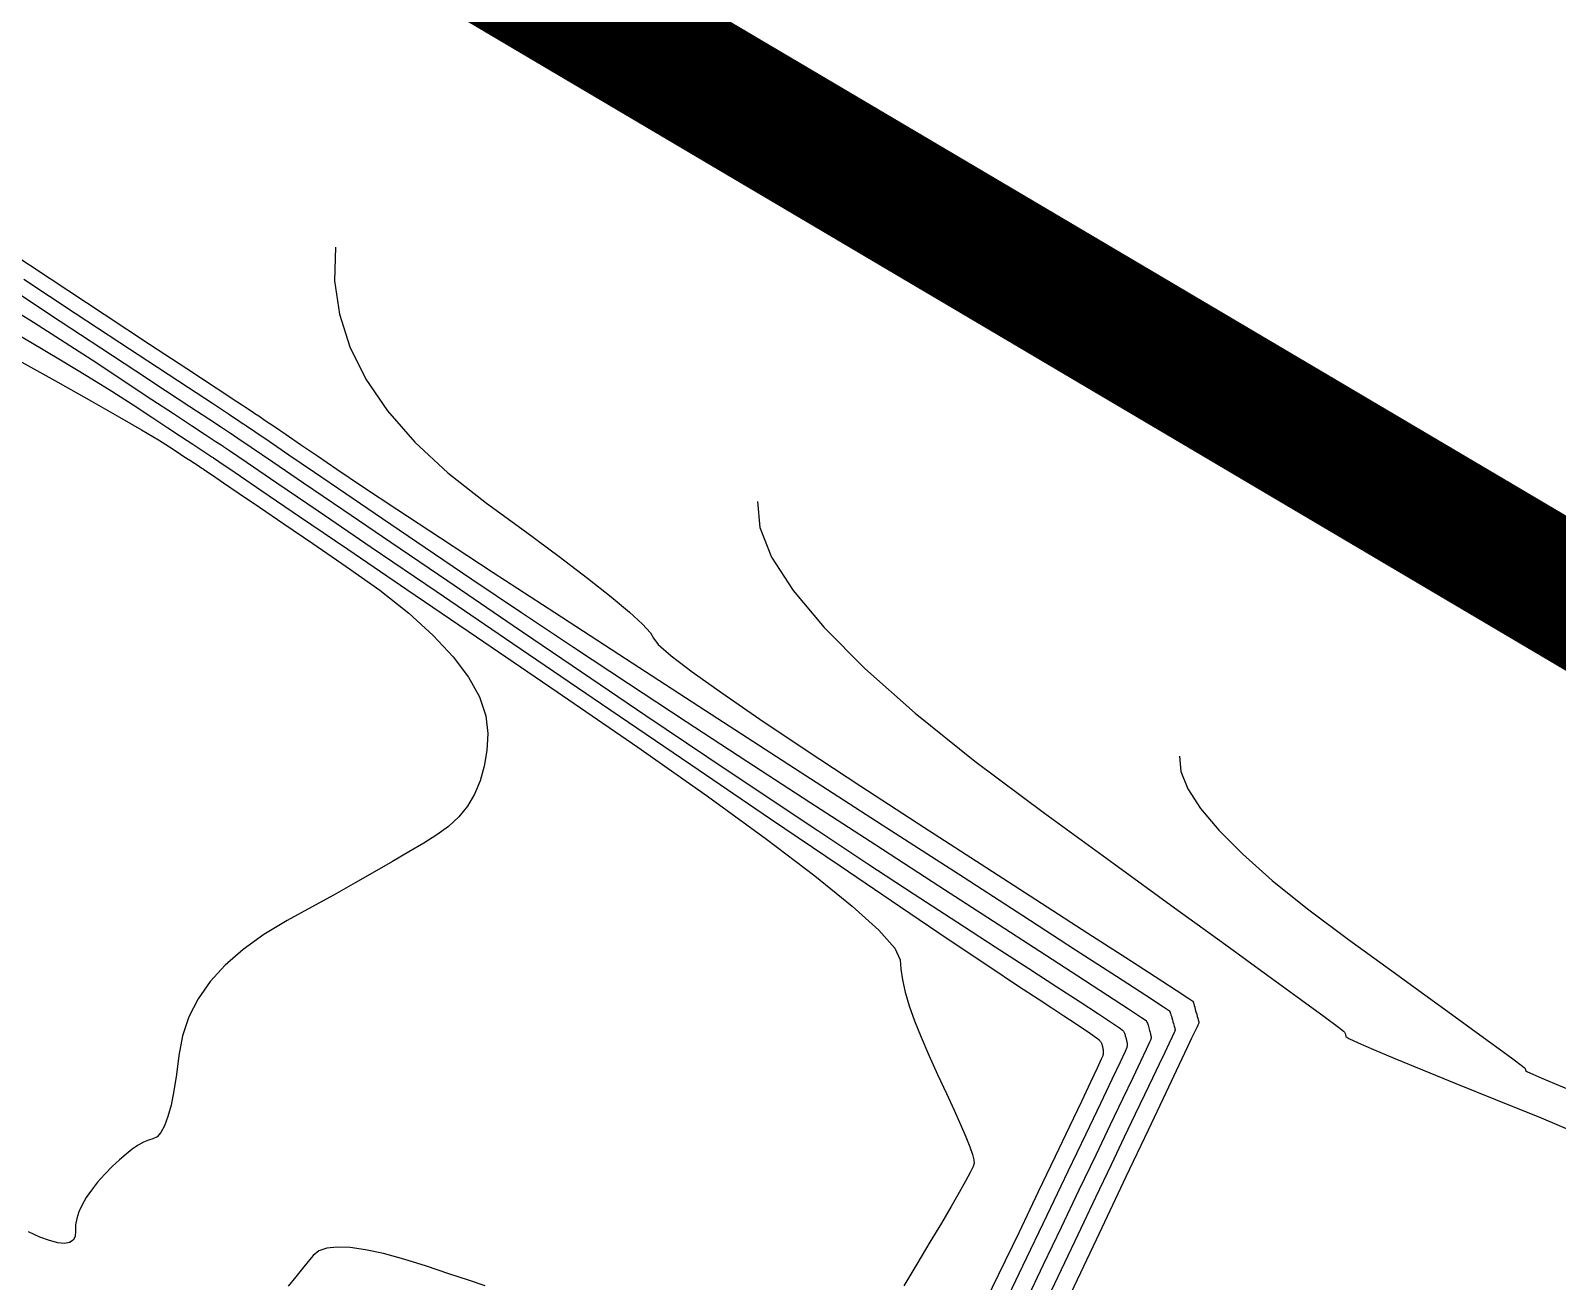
# Model space of a CAD drawing. Header units: metres. Extents: x 729358 to 732680, y 1423022 to 1426117.
# Drawn here: x 730911.19 to 730955.02, y 1425802.11 to 1425838.01 of the extents above; entities that cross this region are included whole.
import ezdxf

# ---------------------------------------------------------------- set-up
doc = ezdxf.new("R2010")
doc.units = ezdxf.units.M
doc.header["$MEASUREMENT"] = 0
doc.linetypes.add('PHANTOM', pattern=[2.5, 1.25, -0.25, 0.25, -0.25, 0.25, -0.25])
for name, color, linetype in [('36Bound', 6, 'PHANTOM'), ('CONTOUR', 59, 'Continuous'), ('INDEX-CON', 252, 'Continuous')]:
    doc.layers.add(name, color=color, linetype=linetype)

# ---------------------------------------------------------------- blocks, each defined once
blk = doc.blocks.new('ct 50 rai')
at = {"layer": 'CONTOUR'}
for points in [[(-91.756, 50.576), (-90.82, 50.033), (-89.965, 49.527), (-89.191, 49.058), (-88.498, 48.626), (-87.886, 48.231), (-87.35, 47.878), (-86.885, 47.572), (-86.491, 47.312), (-86.168, 47.1), (-85.916, 46.934), (-85.735, 46.815), (-85.626, 46.743), (-85.587, 46.718), (-85.585, 46.716), (-85.582, 46.715), (-85.58, 46.713), (-85.579, 46.712), (-85.577, 46.712), (-85.576, 46.711), (-85.576, 46.711), (-85.575, 46.711), (-85.421, 46.606), (-84.959, 46.291), (-84.188, 45.766), (-83.11, 45.032), (-81.723, 44.088), (-80.028, 42.934), (-78.024, 41.571), (-75.713, 39.998), (-73.402, 38.409), (-71.399, 36.999), (-69.705, 35.768), (-68.32, 34.717), (-67.244, 33.844), (-66.476, 33.151), (-66.017, 32.636), (-65.867, 32.301), (-65.853, 32.034), (-65.806, 31.726), (-65.723, 31.377), (-65.606, 30.987), (-65.455, 30.556), (-65.268, 30.083), (-65.048, 29.569), (-64.792, 29.014), (-64.537, 28.471), (-64.318, 27.991), (-64.134, 27.577), (-63.985, 27.227), (-63.871, 26.941), (-63.793, 26.719), (-63.75, 26.562), (-63.743, 26.469), (-63.777, 26.371), (-63.861, 26.198), (-63.993, 25.949), (-64.175, 25.624), (-64.405, 25.225), (-64.684, 24.75), (-65.012, 24.199), (-65.388, 23.573), (-65.766, 22.95)], [(-77.78, 22.949), (-78.258, 23.109), (-78.819, 23.296), (-79.464, 23.511), (-80.117, 23.716), (-80.699, 23.874), (-81.211, 23.983), (-81.653, 24.046), (-82.025, 24.06), (-82.326, 24.028), (-82.557, 23.947), (-82.719, 23.819), (-82.858, 23.65), (-83.023, 23.447), (-83.214, 23.21), (-83.432, 22.939)]]:
    blk.add_lwpolyline(points, dxfattribs=at)
at = {"layer": 'CONTOUR', "flags": 128}
for points in [[(-91.174, 51.423), (-89.974, 50.636), (-88.812, 49.871), (-87.805, 49.208), (-86.952, 48.646), (-86.254, 48.186), (-85.711, 47.829), (-85.323, 47.573), (-85.089, 47.419), (-85.01, 47.367), (-85.008, 47.366), (-85.007, 47.365), (-85.006, 47.364), (-85.005, 47.364), (-85.004, 47.363), (-85.003, 47.363), (-85.003, 47.362), (-85.003, 47.362), (-84.877, 47.277), (-84.5, 47.021), (-83.873, 46.593), (-82.995, 45.996), (-81.865, 45.227), (-80.485, 44.287), (-78.854, 43.177), (-76.972, 41.896), (-75.016, 40.568), (-73.165, 39.315), (-71.417, 38.138), (-69.774, 37.037), (-68.234, 36.012), (-66.799, 35.062), (-65.468, 34.188), (-64.24, 33.391), (-63.138, 32.677), (-62.18, 32.057), (-61.368, 31.529), (-60.701, 31.095), (-60.18, 30.754), (-59.803, 30.506), (-59.572, 30.35), (-59.486, 30.288), (-59.474, 30.272), (-59.462, 30.254), (-59.45, 30.236), (-59.44, 30.216), (-59.43, 30.195), (-59.421, 30.172), (-59.413, 30.148), (-59.406, 30.123), (-59.399, 30.098), (-59.392, 30.074), (-59.386, 30.05), (-59.38, 30.026), (-59.375, 30.003), (-59.37, 29.981), (-59.365, 29.96), (-59.361, 29.939), (-59.357, 29.918), (-59.355, 29.898), (-59.353, 29.878), (-59.353, 29.859), (-59.354, 29.84), (-59.355, 29.821), (-59.358, 29.803), (-59.362, 29.785), (-59.413, 29.671), (-59.556, 29.366), (-59.791, 28.869), (-60.119, 28.18), (-60.539, 27.3), (-61.052, 26.229), (-61.657, 24.965), (-62.354, 23.51), (-63.065, 22.028)], [(-92.052, 53.035), (-90.267, 51.859), (-88.719, 50.839), (-87.41, 49.977), (-86.338, 49.271), (-85.505, 48.722), (-84.91, 48.33), (-84.552, 48.095), (-84.433, 48.016), (-84.432, 48.016), (-84.432, 48.015), (-84.431, 48.015), (-84.431, 48.015), (-84.43, 48.015), (-84.43, 48.014), (-84.43, 48.014), (-84.43, 48.014), (-84.392, 47.988), (-84.28, 47.912), (-84.092, 47.784), (-83.83, 47.606), (-83.493, 47.377), (-83.082, 47.097), (-82.595, 46.765), (-82.034, 46.383), (-81.305, 45.893), (-80.315, 45.236), (-79.064, 44.413), (-77.552, 43.425), (-75.78, 42.27), (-73.747, 40.949), (-71.453, 39.462), (-68.898, 37.809), (-66.381, 36.181), (-64.198, 34.769), (-62.351, 33.573), (-60.838, 32.594), (-59.661, 31.831), (-58.818, 31.285), (-58.311, 30.955), (-58.138, 30.841), (-58.133, 30.831), (-58.126, 30.816), (-58.117, 30.793), (-58.107, 30.764), (-58.096, 30.728), (-58.083, 30.686), (-58.069, 30.637), (-58.054, 30.582), (-58.038, 30.526), (-58.025, 30.477), (-58.013, 30.434), (-58.004, 30.398), (-57.996, 30.368), (-57.989, 30.344), (-57.985, 30.326), (-57.983, 30.315), (-57.981, 30.308), (-57.98, 30.3), (-57.98, 30.292), (-57.98, 30.285), (-57.98, 30.278), (-57.981, 30.271), (-57.982, 30.264), (-57.983, 30.257), (-58.002, 30.214), (-58.057, 30.098), (-58.146, 29.909), (-58.271, 29.647), (-58.431, 29.312), (-58.625, 28.905), (-58.855, 28.425), (-59.12, 27.872), (-59.435, 27.214), (-59.815, 26.418), (-60.259, 25.485), (-60.769, 24.414), (-61.342, 23.206), (-61.981, 21.86)], [(-69.963, 45.454), (-69.899, 44.71), (-69.559, 43.86), (-68.943, 42.902), (-68.051, 41.837), (-66.884, 40.666), (-65.44, 39.387), (-63.721, 38.001), (-61.726, 36.509), (-59.726, 35.058), (-57.99, 33.799), (-56.52, 32.731), (-55.314, 31.854), (-54.373, 31.168), (-53.697, 30.673), (-53.286, 30.37), (-53.14, 30.258), (-53.127, 30.241), (-53.115, 30.223), (-53.105, 30.205), (-53.097, 30.186), (-53.089, 30.167), (-53.084, 30.146), (-53.079, 30.126), (-53.076, 30.104), (-52.987, 30.048), (-52.722, 29.925), (-52.283, 29.734), (-51.669, 29.476), (-50.881, 29.15), (-49.917, 28.756), (-48.779, 28.295), (-47.466, 27.766), (-45.921, 27.11)]]:
    blk.add_lwpolyline(points, dxfattribs=at)
at = {"layer": 'INDEX-CON'}
for points in [[(-91.164, 49.507), (-90.041, 48.88), (-89.079, 48.339), (-88.279, 47.883), (-87.639, 47.513), (-87.16, 47.228), (-86.841, 47.028), (-86.618, 46.881), (-86.424, 46.754), (-86.26, 46.645), (-86.124, 46.556), (-86.018, 46.487), (-85.942, 46.436), (-85.894, 46.405), (-85.876, 46.393), (-85.873, 46.391), (-85.87, 46.39), (-85.867, 46.388), (-85.865, 46.387), (-85.864, 46.386), (-85.863, 46.385), (-85.862, 46.385), (-85.862, 46.385), (-85.798, 46.341), (-85.606, 46.21), (-85.286, 45.992), (-84.838, 45.687), (-84.261, 45.295), (-83.557, 44.816), (-82.725, 44.249), (-81.765, 43.596), (-80.805, 42.911), (-79.974, 42.25), (-79.273, 41.613), (-78.7, 41.001), (-78.257, 40.413), (-77.942, 39.85), (-77.757, 39.31), (-77.701, 38.795), (-77.731, 38.309), (-77.805, 37.859), (-77.922, 37.443), (-78.083, 37.062), (-78.288, 36.716), (-78.536, 36.405), (-78.828, 36.129), (-79.164, 35.888), (-79.544, 35.654), (-79.969, 35.399), (-80.439, 35.123), (-80.953, 34.827), (-81.512, 34.509), (-82.116, 34.17), (-82.764, 33.811), (-83.458, 33.43), (-84.133, 33.028), (-84.726, 32.602), (-85.238, 32.153), (-85.668, 31.68), (-86.016, 31.184), (-86.283, 30.665), (-86.468, 30.122), (-86.571, 29.556), (-86.638, 29.013), (-86.712, 28.54), (-86.793, 28.137), (-86.883, 27.803), (-86.98, 27.539), (-87.084, 27.344), (-87.196, 27.219), (-87.316, 27.164), (-87.446, 27.131), (-87.588, 27.07), (-87.742, 26.984), (-87.909, 26.87), (-88.087, 26.73), (-88.278, 26.563), (-88.481, 26.369), (-88.696, 26.149), (-88.903, 25.919), (-89.081, 25.696), (-89.23, 25.481), (-89.35, 25.274), (-89.44, 25.073), (-89.502, 24.881), (-89.535, 24.695), (-89.539, 24.518), (-89.551, 24.365), (-89.608, 24.255), (-89.709, 24.188), (-89.855, 24.164), (-90.046, 24.182), (-90.282, 24.244), (-90.563, 24.348), (-90.888, 24.495)], [(-91.652, 51.171), (-90.743, 50.604), (-89.836, 50.024), (-88.93, 49.434), (-88.081, 48.874), (-87.345, 48.39), (-86.721, 47.979), (-86.211, 47.643), (-85.814, 47.381), (-85.529, 47.194), (-85.357, 47.081), (-85.299, 47.042), (-85.296, 47.041), (-85.295, 47.04), (-85.293, 47.039), (-85.292, 47.038), (-85.291, 47.037), (-85.29, 47.037), (-85.289, 47.037), (-85.289, 47.036), (-85.119, 46.921), (-84.611, 46.575), (-83.763, 45.998), (-82.577, 45.19), (-81.051, 44.152), (-79.187, 42.883), (-76.983, 41.383), (-74.441, 39.653), (-71.872, 37.905), (-69.59, 36.354), (-67.594, 35), (-65.884, 33.843), (-64.461, 32.882), (-63.325, 32.119), (-62.475, 31.552), (-61.911, 31.182), (-61.516, 30.925), (-61.171, 30.701), (-60.877, 30.507), (-60.633, 30.346), (-60.439, 30.215), (-60.296, 30.116), (-60.203, 30.048), (-60.16, 30.012), (-60.144, 29.992), (-60.13, 29.974), (-60.117, 29.957), (-60.106, 29.942), (-60.097, 29.928), (-60.09, 29.915), (-60.085, 29.904), (-60.082, 29.894), (-60.079, 29.884), (-60.076, 29.872), (-60.072, 29.857), (-60.069, 29.84), (-60.065, 29.821), (-60.06, 29.8), (-60.055, 29.776), (-60.05, 29.75), (-60.045, 29.724), (-60.042, 29.697), (-60.04, 29.671), (-60.039, 29.646), (-60.04, 29.621), (-60.043, 29.596), (-60.047, 29.572), (-60.052, 29.549), (-60.095, 29.449), (-60.211, 29.196), (-60.402, 28.791), (-60.667, 28.233), (-61.005, 27.522), (-61.418, 26.658), (-61.904, 25.641), (-62.464, 24.472), (-63.042, 23.275), (-63.581, 22.174)], [(-91.019, 51.839), (-89.544, 50.867), (-88.265, 50.025), (-87.183, 49.313), (-86.298, 48.73), (-85.609, 48.276), (-85.116, 47.952), (-84.821, 47.757), (-84.721, 47.691), (-84.72, 47.691), (-84.719, 47.69), (-84.718, 47.69), (-84.718, 47.689), (-84.717, 47.689), (-84.717, 47.689), (-84.716, 47.688), (-84.716, 47.688), (-84.634, 47.633), (-84.39, 47.466), (-83.983, 47.189), (-83.412, 46.801), (-82.679, 46.302), (-81.783, 45.692), (-80.724, 44.971), (-79.503, 44.14), (-78.16, 43.23), (-76.74, 42.275), (-75.241, 41.276), (-73.663, 40.231), (-72.007, 39.141), (-70.273, 38.005), (-68.46, 36.825), (-66.569, 35.6), (-64.759, 34.429), (-63.189, 33.413), (-61.859, 32.551), (-60.77, 31.845), (-59.92, 31.293), (-59.311, 30.895), (-58.941, 30.653), (-58.812, 30.564), (-58.803, 30.552), (-58.794, 30.535), (-58.784, 30.514), (-58.774, 30.49), (-58.763, 30.461), (-58.752, 30.429), (-58.741, 30.393), (-58.73, 30.353), (-58.719, 30.312), (-58.709, 30.275), (-58.7, 30.242), (-58.692, 30.212), (-58.685, 30.185), (-58.68, 30.162), (-58.675, 30.143), (-58.672, 30.127), (-58.669, 30.113), (-58.667, 30.099), (-58.666, 30.085), (-58.666, 30.072), (-58.667, 30.059), (-58.668, 30.046), (-58.67, 30.033), (-58.673, 30.021), (-58.708, 29.942), (-58.806, 29.732), (-58.969, 29.389), (-59.195, 28.914), (-59.485, 28.306), (-59.839, 27.567), (-60.256, 26.695), (-60.737, 25.691), (-61.25, 24.621), (-61.762, 23.551), (-62.273, 22.48)], [(-82.078, 52.757), (-82.101, 51.79), (-81.963, 50.836), (-81.663, 49.897), (-81.201, 48.972), (-80.578, 48.061), (-79.794, 47.165), (-78.848, 46.282), (-77.74, 45.413), (-76.626, 44.599), (-75.658, 43.879), (-74.838, 43.253), (-74.165, 42.721), (-73.639, 42.283), (-73.261, 41.94), (-73.03, 41.69), (-72.946, 41.535), (-72.815, 41.355), (-72.445, 41.033), (-71.835, 40.569), (-70.985, 39.962), (-69.895, 39.213), (-68.565, 38.322), (-66.996, 37.288), (-65.186, 36.111), (-63.377, 34.942), (-61.809, 33.928), (-60.482, 33.07), (-59.396, 32.367), (-58.552, 31.821), (-57.948, 31.43), (-57.586, 31.196), (-57.464, 31.117), (-57.462, 31.111), (-57.457, 31.096), (-57.45, 31.072), (-57.441, 31.038), (-57.429, 30.995), (-57.414, 30.943), (-57.397, 30.882), (-57.378, 30.811), (-57.358, 30.74), (-57.341, 30.679), (-57.327, 30.626), (-57.315, 30.583), (-57.306, 30.55), (-57.299, 30.525), (-57.295, 30.51), (-57.294, 30.504), (-57.293, 30.502), (-57.293, 30.501), (-57.293, 30.499), (-57.293, 30.498), (-57.293, 30.497), (-57.293, 30.495), (-57.293, 30.494), (-57.294, 30.493), (-57.297, 30.485), (-57.307, 30.463), (-57.324, 30.429), (-57.347, 30.38), (-57.376, 30.319), (-57.412, 30.243), (-57.455, 30.155), (-57.504, 30.053), (-57.621, 29.807), (-57.868, 29.285), (-58.245, 28.489), (-58.753, 27.419), (-59.391, 26.073), (-60.158, 24.452), (-61.056, 22.557)]]:
    blk.add_lwpolyline(points, dxfattribs=at)
at = {"layer": 'INDEX-CON', "flags": 128}
blk.add_lwpolyline([(-57.848, 38.151), (-57.81, 37.713), (-57.61, 37.213), (-57.248, 36.65), (-56.724, 36.024), (-56.037, 35.335), (-55.188, 34.583), (-54.177, 33.768), (-53.004, 32.89), (-51.827, 32.037), (-50.807, 31.296), (-49.942, 30.668), (-49.232, 30.152), (-48.679, 29.749), (-48.282, 29.458), (-48.04, 29.279), (-47.954, 29.213), (-47.946, 29.204), (-47.939, 29.193), (-47.933, 29.182), (-47.928, 29.171), (-47.924, 29.16), (-47.921, 29.148), (-47.918, 29.136), (-47.916, 29.123), (-47.864, 29.09), (-47.708, 29.018), (-47.45, 28.905), (-47.089, 28.753), (-46.625, 28.562)], dxfattribs=at)

msp = doc.modelspace()

# ---------------------------------------------------------------- linework, layer by layer
at = {"layer": '36Bound', "const_width": 3.84}
msp.add_lwpolyline([(731089.287, 1424869.871), (731097.585, 1425120.068), (731110.411, 1425192.418), (731138.066, 1425349.107), (731186.636, 1425492.901), (731134.878, 1425523.957), (731220.888, 1425664.901), (730803.807, 1425911.355), (730764.779, 1425842.605), (730723.843, 1425770.493), (730682.741, 1425698.758), (730672.5, 1425703.906), (730659.078, 1425710.654), (730650.067, 1425715.184), (730455.778, 1425812.855), (730385.149, 1425653.569), (730390.362, 1425601.868), (730354.833, 1425374.706), (730264.082, 1425176.503), (730117.503, 1425088.872), (729994.076, 1425024.159), (729814.031, 1424892.64)], dxfattribs=at)

# ---------------------------------------------------------------- block references
msp.add_blockref('ct 50 rai', (731002.018, 1425779.034, 78))

doc.saveas('drawing.dxf')
